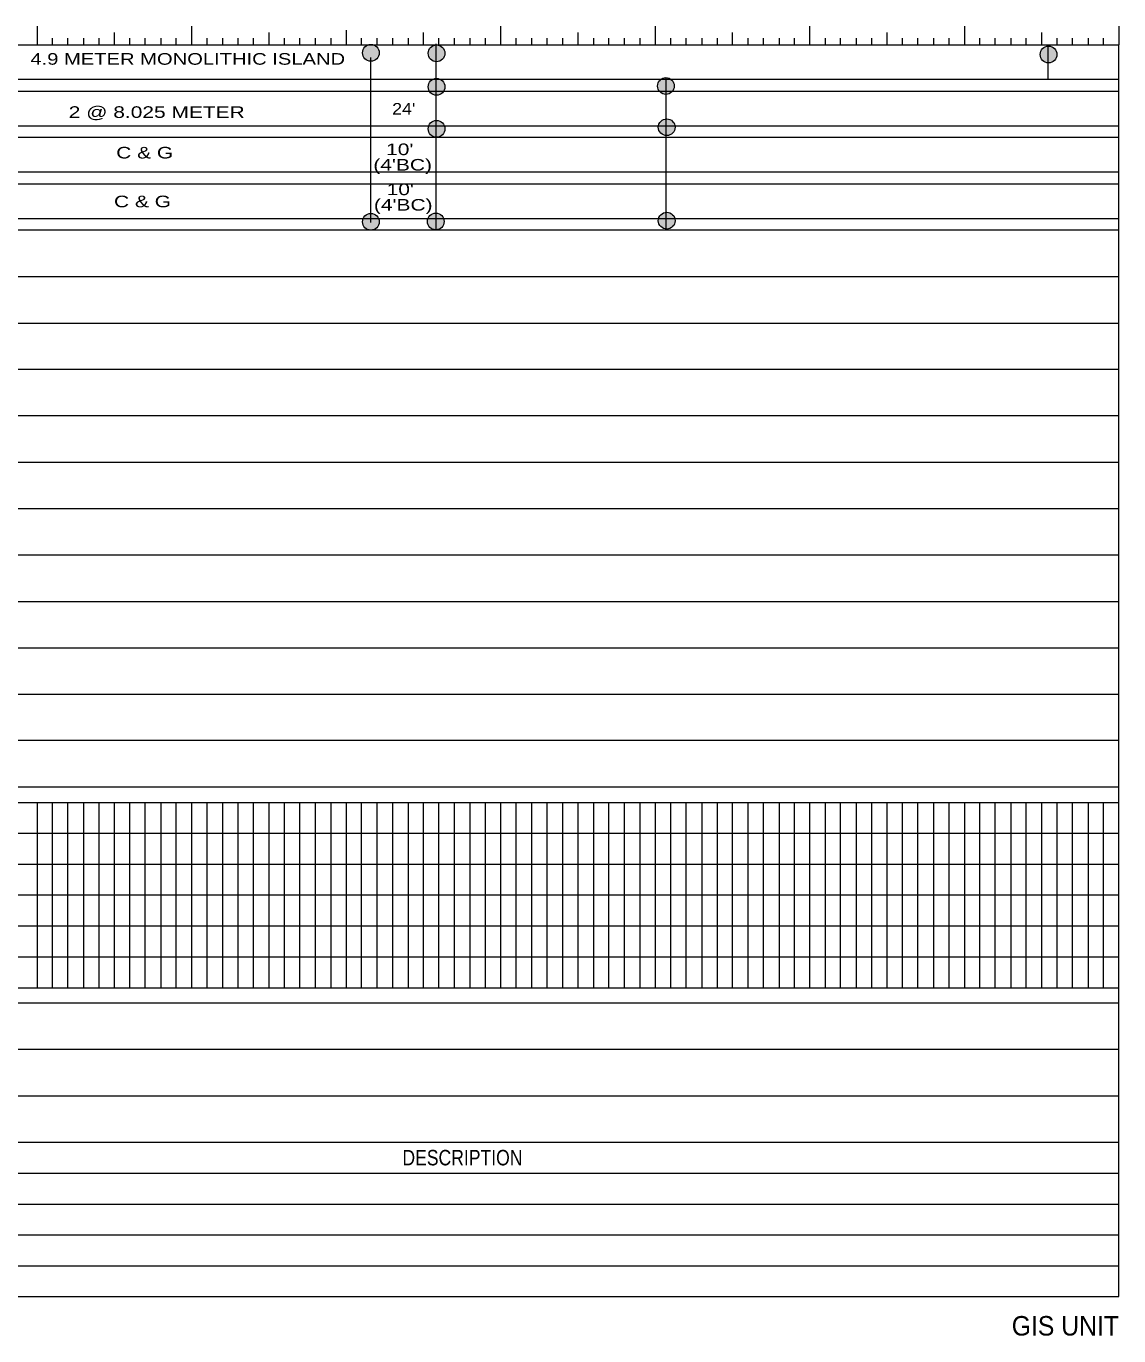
# Model space of a CAD drawing. Extents: x 321719 to 330790, y 217509 to 224424.
# Drawn here: x 327962 to 330790, y 217869 to 221256 of the extents above; entities that cross this region are included whole.
import ezdxf
from ezdxf.enums import TextEntityAlignment as Align

# ---------------------------------------------------------------- set-up
doc = ezdxf.new("R2010")
doc.units = 0
doc.header["$LTSCALE"] = 16
doc.layers.add('1', color=7, linetype='Continuous', lineweight=13)

msp = doc.modelspace()

# ---------------------------------------------------------------- hatches: boundary and pattern name
at = {"layer": '1'}
for points in [[(328875.99, 221186.96, 1), (328832.59, 221186.96, 1)], [(329045.93, 221185.81, 1), (329002.53, 221185.81, 1)], [(330629.72, 221182.68, 1), (330586.31, 221182.68, 1)], [(329639.53, 221101.26, 1), (329596.12, 221101.26, 1)], [(329045.93, 221099.25, 1), (329002.53, 221099.25, 1)], [(329045.93, 220990.54, 1), (329002.53, 220990.54, 1)], [(329641.54, 220994.56, 1), (329598.13, 220994.56, 1)], [(328875.99, 220750.19, 1), (328832.59, 220750.19, 1)], [(329043.92, 220750.97, 1), (329000.51, 220750.97, 1)], [(329641.54, 220752.98, 1), (329598.13, 220752.98, 1)]]:
    msp.add_hatch(color=256, dxfattribs=at).paths.add_polyline_path(points)

# ---------------------------------------------------------------- linework, layer by layer
for p, q in [((327990.42, 221255.99), (327990.42, 221207.94)), ((328029.82, 221225.23), (328029.82, 221207.94)), ((328069.22, 221225.23), (328069.22, 221207.94)), ((328110.54, 221225.23), (328110.54, 221207.94)), ((328149.95, 221225.23), (328149.95, 221207.94)), ((328190.31, 221239.65), (328190.31, 221207.94)), ((328229.71, 221225.23), (328229.71, 221207.94)), ((328269.11, 221225.23), (328269.11, 221207.94)), ((328310.43, 221225.23), (328310.43, 221207.94)), ((328349.83, 221225.23), (328349.83, 221207.94)), ((328390.2, 221255.99), (328390.2, 221207.94)), ((328429.6, 221225.23), (328429.6, 221207.94)), ((328469.96, 221225.23), (328469.96, 221207.94)), ((328510.32, 221225.23), (328510.32, 221207.94)), ((328549.72, 221225.23), (328549.72, 221207.94)), ((328590.08, 221239.65), (328590.08, 221207.94)), ((328629.48, 221225.23), (328629.48, 221207.94)), ((328669.85, 221225.23), (328669.85, 221207.94)), ((328710.21, 221225.23), (328710.21, 221207.94)), ((328750.57, 221225.23), (328750.57, 221207.94)), ((328789.97, 221245.52), (328789.97, 221207.94)), ((328829.37, 221225.23), (328829.37, 221207.94)), ((328869.73, 221225.23), (328869.73, 221207.94)), ((328910.1, 221225.23), (328910.1, 221207.94)), ((328950.46, 221225.23), (328950.46, 221207.94)), ((328989.86, 221239.65), (328989.86, 221207.94)), ((329029.26, 221225.23), (329029.26, 221207.94)), ((329069.62, 221225.23), (329069.62, 221207.94)), ((329109.98, 221225.23), (329109.98, 221207.94)), ((329150.35, 221225.23), (329150.35, 221207.94)), ((329189.75, 221255.99), (329189.75, 221207.94)), ((329229.15, 221225.23), (329229.15, 221207.94)), ((329269.51, 221225.23), (329269.51, 221207.94)), ((329309.87, 221225.23), (329309.87, 221207.94)), ((329350.23, 221225.23), (329350.23, 221207.94)), ((329389.64, 221239.65), (329389.64, 221207.94)), ((329430, 221225.23), (329430, 221207.94)), ((329469.4, 221225.23), (329469.4, 221207.94)), ((329509.76, 221225.23), (329509.76, 221207.94)), ((329550.12, 221225.23), (329550.12, 221207.94)), ((329589.52, 221255.99), (329589.52, 221207.94)), ((329629.89, 221225.23), (329629.89, 221207.94)), ((329669.29, 221225.23), (329669.29, 221207.94)), ((329710.61, 221225.23), (329710.61, 221207.94)), ((329750.01, 221225.23), (329750.01, 221207.94)), ((329789.41, 221239.65), (329789.41, 221207.94)), ((329829.77, 221225.23), (329829.77, 221207.94)), ((329869.17, 221225.23), (329869.17, 221207.94)), ((329910.5, 221225.23), (329910.5, 221207.94)), ((329949.9, 221225.23), (329949.9, 221207.94)), ((329989.3, 221255.99), (329989.3, 221207.94)), ((330029.66, 221225.23), (330029.66, 221207.94)), ((330069.06, 221225.23), (330069.06, 221207.94)), ((330110.39, 221225.23), (330110.39, 221207.94)), ((330149.79, 221225.23), (330149.79, 221207.94)), ((330189.19, 221239.65), (330189.19, 221207.94)), ((330229.55, 221225.23), (330229.55, 221207.94)), ((330268.95, 221225.23), (330268.95, 221207.94)), ((330310.27, 221225.23), (330310.27, 221207.94)), ((330349.67, 221225.23), (330349.67, 221207.94)), ((330390.04, 221255.99), (330390.04, 221207.94)), ((330429.44, 221225.23), (330429.44, 221207.94)), ((330468.84, 221225.23), (330468.84, 221207.94)), ((330510.16, 221225.23), (330510.16, 221207.94)), ((330549.56, 221225.23), (330549.56, 221207.94)), ((330589.92, 221239.65), (330589.92, 221207.94)), ((330629.33, 221225.23), (330629.33, 221207.94)), ((330668.73, 221225.23), (330668.73, 221207.94)), ((330710.05, 221225.23), (330710.05, 221207.94)), ((330749.45, 221225.23), (330749.45, 221207.94)), ((330789.81, 221255.99), (330789.81, 221207.94)), ((322183.1, 221207.94), (330789.81, 221207.94)), ((329022.22, 221209.95), (329022.22, 220731.37)), ((330606.27, 221208.87), (330606.27, 221118.56)), ((330789.81, 217970.33), (330789.81, 221207.94)), ((328853.21, 221175.2), (328853.21, 220748.43)), ((329617.82, 221123.41), (329617.82, 220731.37)), ((322791.41, 221118.56), (330789.81, 221118.56)), ((322183.1, 221087.81), (330789.81, 221087.81)), ((322791.41, 220998.44), (330789.81, 220998.44)), ((322183.1, 220968.65), (330789.81, 220968.65)), ((322791.41, 220879.27), (330789.81, 220879.27)), ((322574.22, 220848.52), (330789.81, 220848.52)), ((322791.41, 220758.19), (330789.81, 220758.19)), ((322183.1, 220729.36), (330789.81, 220729.36)), ((322574.22, 220608.27), (330789.81, 220608.27)), ((322574.22, 220488.15), (330789.81, 220488.15)), ((322574.22, 220248.86), (330789.81, 220248.86)), ((322574.22, 220128.73), (330789.81, 220128.73)), ((322183.1, 220008.61), (330789.81, 220008.61)), ((322183.1, 219888.48), (330789.81, 219888.48)), ((322183.1, 219768.36), (330789.81, 219768.36)), ((322574.22, 219648.23), (330789.81, 219648.23)), ((322183.1, 219528.11), (330789.81, 219528.11)), ((322183.1, 219408.94), (330789.81, 219408.94)), ((322183.1, 219288.82), (330789.81, 219288.82)), ((322791.41, 219248.46), (330789.81, 219248.46)), ((327990.42, 219248.46), (327990.42, 218768.92)), ((328029.82, 219248.46), (328029.82, 218768.92)), ((328069.22, 219248.46), (328069.22, 218768.92)), ((328110.54, 219248.46), (328110.54, 218768.92)), ((328149.95, 219248.46), (328149.95, 218768.92)), ((328190.31, 219248.46), (328190.31, 218768.92)), ((328229.71, 219248.46), (328229.71, 218768.92)), ((328269.11, 219248.46), (328269.11, 218768.92)), ((328310.43, 219248.46), (328310.43, 218768.92)), ((328349.83, 219248.46), (328349.83, 218768.92)), ((328390.2, 219248.46), (328390.2, 218768.92)), ((328429.6, 219248.46), (328429.6, 218768.92)), ((328469.96, 219248.46), (328469.96, 218768.92)), ((328510.32, 219248.46), (328510.32, 218768.92)), ((328549.72, 219248.46), (328549.72, 218768.92)), ((328590.08, 219248.46), (328590.08, 218768.92)), ((328629.48, 219248.46), (328629.48, 218768.92)), ((328669.85, 219248.46), (328669.85, 218768.92)), ((328710.21, 219248.46), (328710.21, 218768.92)), ((328750.57, 219248.46), (328750.57, 218768.92)), ((328789.97, 219248.46), (328789.97, 218768.92)), ((328829.37, 219248.46), (328829.37, 218768.92)), ((328869.73, 219248.46), (328869.73, 218768.92)), ((328910.1, 219248.46), (328910.1, 218768.92)), ((328950.46, 219248.46), (328950.46, 218768.92)), ((328989.86, 219248.46), (328989.86, 218768.92)), ((329029.26, 219248.46), (329029.26, 218768.92)), ((329069.62, 219248.46), (329069.62, 218768.92)), ((329109.98, 219248.46), (329109.98, 218768.92)), ((329150.35, 219248.46), (329150.35, 218768.92)), ((329189.75, 219248.46), (329189.75, 218768.92)), ((329229.15, 219248.46), (329229.15, 218768.92)), ((329269.51, 219248.46), (329269.51, 218768.92)), ((329309.87, 219248.46), (329309.87, 218768.92)), ((329350.23, 219248.46), (329350.23, 218768.92)), ((329389.64, 219248.46), (329389.64, 218768.92)), ((329430, 219248.46), (329430, 218768.92)), ((329469.4, 219248.46), (329469.4, 218768.92)), ((329509.76, 219248.46), (329509.76, 218768.92)), ((329550.12, 219248.46), (329550.12, 218768.92)), ((329589.52, 219248.46), (329589.52, 218768.92)), ((329629.89, 219248.46), (329629.89, 218768.92)), ((329669.29, 219248.46), (329669.29, 218768.92)), ((329710.61, 219248.46), (329710.61, 218768.92)), ((329750.01, 219248.46), (329750.01, 218768.92)), ((329789.41, 219248.46), (329789.41, 218768.92)), ((329829.77, 219248.46), (329829.77, 218768.92)), ((329869.17, 219248.46), (329869.17, 218768.92)), ((329910.5, 219248.46), (329910.5, 218768.92)), ((329949.9, 219248.46), (329949.9, 218768.92)), ((329989.3, 219248.46), (329989.3, 218768.92)), ((330029.66, 219248.46), (330029.66, 218768.92)), ((330069.06, 219248.46), (330069.06, 218768.92)), ((330110.39, 219248.46), (330110.39, 218768.92)), ((330149.79, 219248.46), (330149.79, 218768.92)), ((330189.19, 219248.46), (330189.19, 218768.92)), ((330229.55, 219248.46), (330229.55, 218768.92)), ((330268.95, 219248.46), (330268.95, 218768.92)), ((330310.27, 219248.46), (330310.27, 218768.92)), ((330349.67, 219248.46), (330349.67, 218768.92)), ((330390.04, 219248.46), (330390.04, 218768.92)), ((330429.44, 219248.46), (330429.44, 218768.92)), ((330468.84, 219248.46), (330468.84, 218768.92)), ((330510.16, 219248.46), (330510.16, 218768.92)), ((330549.56, 219248.46), (330549.56, 218768.92)), ((330589.92, 219248.46), (330589.92, 218768.92)), ((330629.33, 219248.46), (330629.33, 218768.92)), ((330668.73, 219248.46), (330668.73, 218768.92)), ((330710.05, 219248.46), (330710.05, 218768.92)), ((330749.45, 219248.46), (330749.45, 218768.92)), ((322791.41, 219168.69), (330789.81, 219168.69)), ((322791.41, 219088.93), (330789.81, 219088.93)), ((322791.41, 219009.17), (330789.81, 219009.17)), ((322791.41, 218929.4), (330789.81, 218929.4)), ((322791.41, 218848.68), (330789.81, 218848.68)), ((322791.41, 218768.92), (330789.81, 218768.92)), ((322791.41, 218610.35), (330789.81, 218610.35)), ((322791.41, 218489.27), (330789.81, 218489.27)), ((322183.1, 218369.14), (330789.81, 218369.14)), ((326070.34, 218289.38), (330789.81, 218289.38)), ((326070.34, 218209.62), (330789.81, 218209.62)), ((326070.34, 218129.85), (330789.81, 218129.85)), ((327393.64, 218050.09), (330789.81, 218050.09)), ((322183.1, 217970.33), (330789.81, 217970.33))]:
    msp.add_line(p, q, dxfattribs=at)
for points in [[(322183.1, 220368.98), (322574.22, 220368.98), (330789.81, 220368.98)], [(322183.1, 218729.52), (323655.35, 218729.52), (330789.81, 218729.52)]]:
    msp.add_lwpolyline(points, dxfattribs=at)
for centre in [(328854.29, 221186.96), (329024.23, 221185.81), (330608.01, 221182.68), (329617.82, 221101.26), (329024.23, 221099.25), (329024.23, 220990.54), (329619.83, 220994.56), (328854.29, 220750.19), (329022.22, 220750.97), (329619.83, 220752.98)]:
    msp.add_circle(centre, 21.7, dxfattribs=at)

# ---------------------------------------------------------------- texts
for s, height, width, p in [('4.9 METER MONOLITHIC ISLAND', 30, 1.3, (328380.35, 221156.36)), ("24'", 30, 1.15, (328939.33, 221027.31)), ('2 @ 8.025 METER', 30, 1.35, (328300.09, 221018.81)), ("10' ", 30, 1.35, (328936.5, 220922.52)), ('C & G', 30, 1.35, (328268.91, 220913.87)), ("(4'BC)", 30, 1.35, (328936.5, 220882.52)), ('C & G', 30, 1.35, (328263.24, 220787.66)), ("10' ", 30, 1.35, (328937.92, 220819)), ("(4'BC)", 30, 1.35, (328937.92, 220779)), ('DESCRIPTION', 39.99, 0.85, (329091.18, 218309.56))]:
    msp.add_text(s, height=height, dxfattribs=dict(at, width=width)).set_placement(p, align=Align.CENTER)
at = {"layer": '1', "width": 0.95}
msp.add_text('GIS UNIT', height=50.39, dxfattribs=at).set_placement((330790.08, 217869.42), align=Align.RIGHT)

doc.saveas('drawing.dxf')
